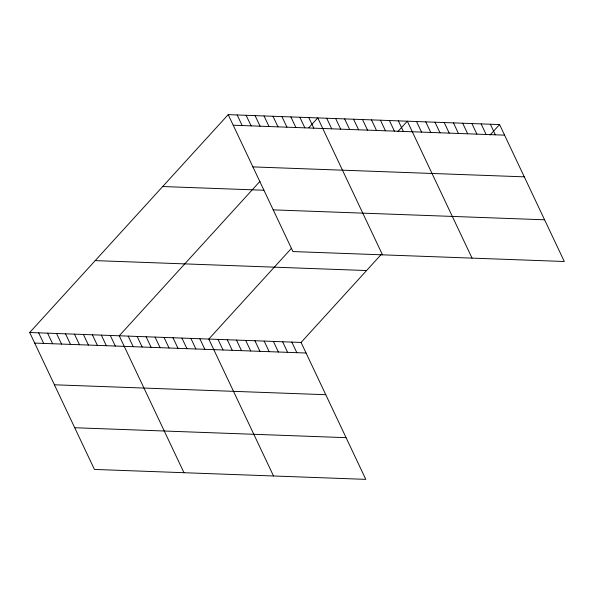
<?xml version="1.0" encoding="UTF-8"?>
<svg xmlns="http://www.w3.org/2000/svg" width="594" height="594" viewBox="0 0 594 594"><rect width="100%" height="100%" fill="white"/><g stroke="black" fill="none" stroke-linecap="round" stroke-linejoin="round"><path stroke-width="0.89" d="M29.7 332.506L301.069 342.441L365.793 479.365L94.424 469.431L29.7 332.506L228.207 114.635L499.576 124.569L564.3 261.494L292.931 251.559L228.207 114.635M259.994 181.319L119.253 335.788L183.977 472.713M308.828 127.717L317.76 117.916L382.484 254.833M291.491 248.307L208.798 339.063L273.522 475.987M397.787 131.653L407.313 121.191L472.037 258.115M301.069 342.441L381.303 254.381M490.05 135.024L499.576 124.569M233.212 125.215L504.581 135.15M252.918 166.907L524.287 176.841M162.704 186.538L263.892 190.236M273.225 209.868L544.594 219.795M95.211 260.61L366.572 270.545M34.704 343.087L306.066 353.022M54.41 384.786L325.779 394.713M74.718 427.739L346.079 437.667M490.347 124.228L495.351 134.808M481.125 123.894L486.122 134.474M471.896 123.552L476.9 134.133M462.674 123.218L467.671 133.798M453.445 122.876L458.449 133.457M444.215 122.542L449.22 133.123M434.994 122.201L439.991 132.781M425.764 121.867L430.769 132.447M416.535 121.532L421.54 132.106M398.359 120.864L403.356 131.445M389.404 120.537L394.401 131.118M380.45 120.211L385.447 130.791M371.495 119.884L376.492 130.457M362.533 119.55L367.538 130.131M353.579 119.223L358.583 129.804M344.624 118.897L349.628 129.477M335.669 118.57L340.674 129.15M326.715 118.243L331.719 128.824M308.806 117.59L313.81 128.163M299.851 117.256L304.856 127.836M290.897 116.929L295.894 127.51M281.942 116.602L286.939 127.183M272.988 116.276L277.985 126.856M264.033 115.949L269.03 126.529M255.078 115.622L260.075 126.203M246.124 115.295L251.121 125.869M237.162 114.969L242.166 125.542M291.84 342.099L296.844 352.68M282.61 341.765L287.615 352.346M273.389 341.424L278.386 352.004M264.159 341.09L269.164 351.67M254.937 340.756L259.934 351.329M245.708 340.414L250.713 350.995M236.479 340.08L241.483 350.653M227.257 339.738L232.254 350.319M218.028 339.404L223.032 349.977M199.844 338.736L204.848 349.317M190.889 338.409L195.894 348.99M181.935 338.083L186.939 348.663M172.98 337.756L177.985 348.329M164.026 337.422L169.03 348.002M155.071 337.095L160.076 347.676M146.117 336.768L151.114 347.349M137.162 336.442L142.159 347.022M128.207 336.115L133.205 346.696M110.298 335.462L115.295 346.042M101.344 335.135L106.341 345.708M92.389 334.801L97.386 345.381M83.427 334.474L88.432 345.055M74.473 334.147L79.477 344.728M65.518 333.821L70.523 344.401M56.564 333.494L61.568 344.075M47.609 333.167L52.614 343.748M38.655 332.84L43.659 343.414"/></g></svg>
